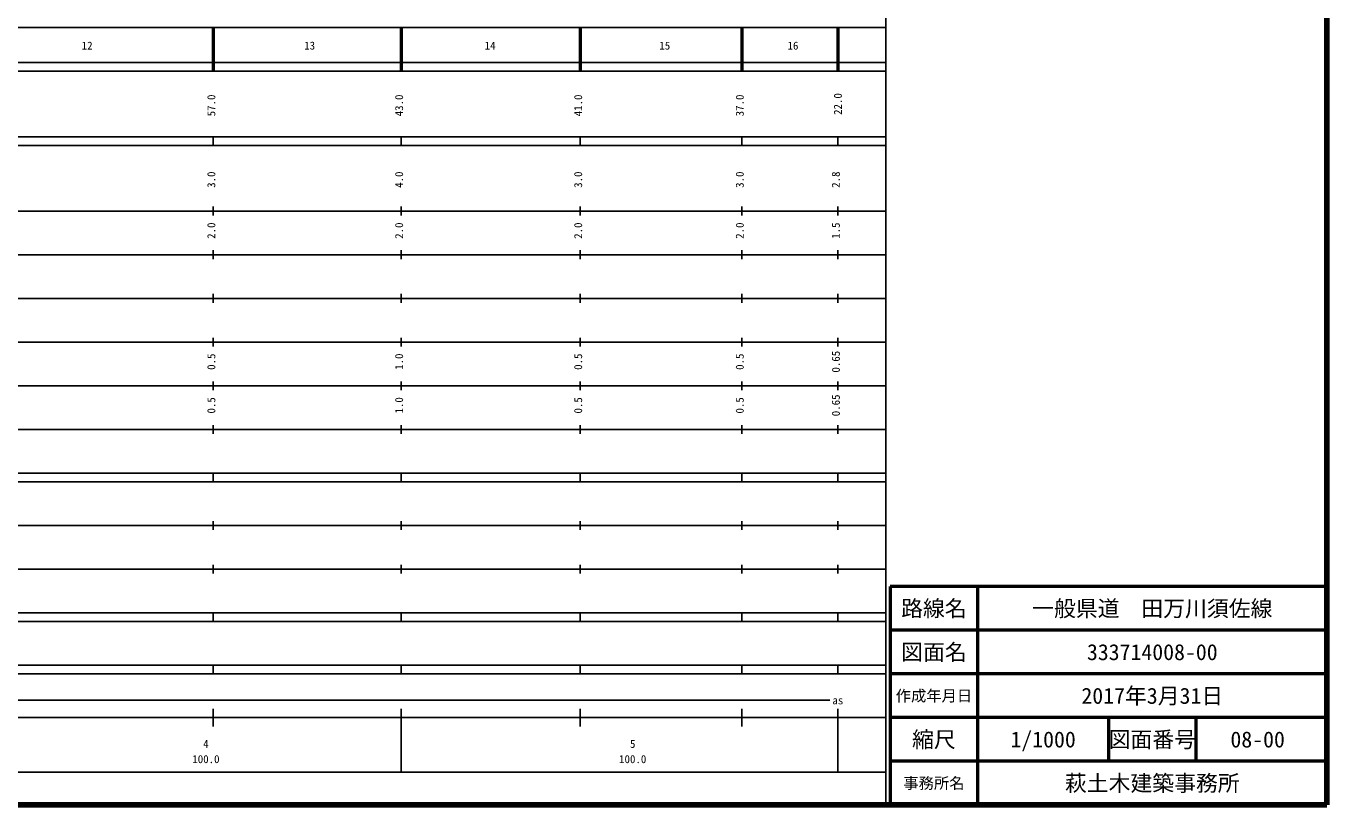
# Model space of a CAD drawing. Units: millimetres on the paper, enlarged 1000 times. Extents: x 40000 to 680000, y 20000 to 380000.
# Drawn here: x 382113 to 680000, y 20000 to 198357 of the extents above; entities that cross this region are included whole.
import ezdxf
from ezdxf.enums import TextEntityAlignment as Align

# ---------------------------------------------------------------- set-up
doc = ezdxf.new("R2010")
doc.units = ezdxf.units.MM
doc.header["$LTSCALE"] = 1000
for name, color, linetype, lineweight in [('M-TTL', 2, 'Continuous', 140), ('M-TTL-BAND', 7, 'Continuous', 25), ('M-TTL-FRAM', 2, 'Continuous', 50), ('M-TTL-LINE', 7, 'Continuous', 50), ('M-TTL-TXT', 7, 'Continuous', 13)]:
    doc.layers.add(name, color=color, linetype=linetype, lineweight=lineweight)
doc.styles.add('ＭＳ ゴシック', font='')
doc.styles.get('ＭＳ ゴシック').set_extended_font_data('MS Gothic')

msp = doc.modelspace()

# ---------------------------------------------------------------- linework, layer by layer
at = {"layer": 'M-TTL'}
for p, q in [((680000, 20000), (680000, 380000)), ((40000, 20000), (680000, 20000))]:
    msp.add_line(p, q, dxfattribs=at)
at = {"layer": 'M-TTL-BAND'}
for p, q in [((579000, 20000), (579000, 370000)), ((68000, 198000), (579000, 198000)), ((40000, 190000), (579000, 190000)), ((40000, 188000), (579000, 188000)), ((40000, 173000), (579000, 173000)), ((425000, 171000), (425000, 173000)), ((468000, 171000), (468000, 173000)), ((509000, 171000), (509000, 173000)), ((546000, 171000), (546000, 173000)), ((568000, 171000), (568000, 173000)), ((40000, 171000), (579000, 171000)), ((40000, 156000), (579000, 156000)), ((425000, 155000), (425000, 157000)), ((468000, 155000), (468000, 157000)), ((509000, 155000), (509000, 157000)), ((546000, 155000), (546000, 157000)), ((568000, 155000), (568000, 157000)), ((46000, 146000), (579000, 146000)), ((425000, 145000), (425000, 147000)), ((468000, 145000), (468000, 147000)), ((509000, 145000), (509000, 147000)), ((546000, 145000), (546000, 147000)), ((568000, 145000), (568000, 147000)), ((52000, 136000), (579000, 136000)), ((425000, 135000), (425000, 137000)), ((468000, 135000), (468000, 137000)), ((509000, 135000), (509000, 137000)), ((546000, 135000), (546000, 137000)), ((568000, 135000), (568000, 137000)), ((46000, 126000), (579000, 126000)), ((425000, 125000), (425000, 127000)), ((468000, 125000), (468000, 127000)), ((509000, 125000), (509000, 127000)), ((546000, 125000), (546000, 127000)), ((568000, 125000), (568000, 127000)), ((425000, 115000), (425000, 117000)), ((468000, 115000), (468000, 117000)), ((509000, 115000), (509000, 117000)), ((546000, 115000), (546000, 117000)), ((568000, 115000), (568000, 117000)), ((52000, 116000), (579000, 116000)), ((46000, 106000), (579000, 106000)), ((425000, 105000), (425000, 107000)), ((468000, 105000), (468000, 107000)), ((509000, 105000), (509000, 107000)), ((546000, 105000), (546000, 107000)), ((568000, 105000), (568000, 107000)), ((40000, 96000), (579000, 96000)), ((425000, 94000), (425000, 96000)), ((468000, 94000), (468000, 96000)), ((509000, 94000), (509000, 96000)), ((546000, 94000), (546000, 96000)), ((568000, 94000), (568000, 96000)), ((40000, 94000), (579000, 94000)), ((49000, 84000), (579000, 84000)), ((425000, 83000), (425000, 85000)), ((468000, 83000), (468000, 85000)), ((509000, 83000), (509000, 85000)), ((546000, 83000), (546000, 85000)), ((568000, 83000), (568000, 85000)), ((425000, 73000), (425000, 75000)), ((468000, 73000), (468000, 75000)), ((509000, 73000), (509000, 75000)), ((546000, 73000), (546000, 75000)), ((568000, 73000), (568000, 75000)), ((40000, 74000), (579000, 74000)), ((40000, 64000), (579000, 64000)), ((425000, 62000), (425000, 64000)), ((468000, 62000), (468000, 64000)), ((509000, 62000), (509000, 64000)), ((546000, 62000), (546000, 64000)), ((568000, 62000), (568000, 64000)), ((40000, 62000), (579000, 62000)), ((40000, 52000), (579000, 52000)), ((425000, 50000), (425000, 52000)), ((468000, 50000), (468000, 52000)), ((509000, 50000), (509000, 52000)), ((546000, 50000), (546000, 52000)), ((568000, 50000), (568000, 52000)), ((40000, 50000), (579000, 50000)), ((71000, 44000), (566142, 44000)), ((425000, 38000), (425000, 42000)), ((468000, 38000), (468000, 42000)), ((509000, 38000), (509000, 42000)), ((546000, 38000), (546000, 42000)), ((568000, 38000), (568000, 42000)), ((40000, 40000), (579000, 40000)), ((468000, 27500), (468000, 40000)), ((568000, 27500), (568000, 40000)), ((68000, 27500), (579000, 27500))]:
    msp.add_line(p, q, dxfattribs=at)
at = {"layer": 'M-TTL-FRAM'}
for p, q in [((680000, 70000), (580000, 70000)), ((580000, 70000), (580000, 20000))]:
    msp.add_line(p, q, dxfattribs=at)
at = {"layer": 'M-TTL-LINE'}
for p, q in [((425000, 198000), (425000, 188000)), ((468000, 198000), (468000, 188000)), ((509000, 198000), (509000, 188000)), ((546000, 198000), (546000, 188000)), ((568000, 198000), (568000, 188000)), ((600000, 70000), (600000, 20000)), ((680000, 60000), (580000, 60000)), ((680000, 50000), (580000, 50000)), ((680000, 40000), (580000, 40000)), ((630000, 40000), (630000, 30000)), ((650000, 40000), (650000, 30000)), ((680000, 30000), (580000, 30000))]:
    msp.add_line(p, q, dxfattribs=at)
at = {"layer": 'M-TTL-TXT'}
msp.add_line((568000, 198000), (568000, 188000), dxfattribs=at)

# ---------------------------------------------------------------- texts
at = {"layer": 'M-TTL-BAND', "style": 'ＭＳ ゴシック'}
for s, p in [('12', (396112, 192405)), ('13', (447060, 192405)), ('14', (488392, 192405)), ('15', (528374, 192405)), ('16', (557728, 192405)), ('as', (568000, 42500)), ('4', (423307, 32523)), ('5', (521029, 32523)), ('100.0', (423307, 29033)), ('100.0', (521029, 29033))]:
    msp.add_text(s, height=1833, dxfattribs=at).set_placement(p, align=Align.BOTTOM_CENTER)
for s, p in [('57.0', (426000, 180174)), ('43.0', (469000, 180174)), ('41.0', (510000, 180174)), ('37.0', (547000, 180174)), ('3.0', (426000, 163174)), ('4.0', (469000, 163174)), ('3.0', (510000, 163174)), ('3.0', (547000, 163174)), ('2.8', (569000, 163174)), ('2.0', (426000, 151500)), ('2.0', (469000, 151500)), ('2.0', (510000, 151500)), ('2.0', (547000, 151500)), ('1.5', (569000, 151500)), ('0.5', (426000, 121500)), ('1.0', (469000, 121500)), ('0.5', (510000, 121500)), ('0.5', (547000, 121500)), ('0.65', (569000, 121500)), ('0.5', (426000, 111500)), ('1.0', (469000, 111500)), ('0.5', (510000, 111500)), ('0.5', (547000, 111500)), ('0.65', (569000, 111500))]:
    msp.add_text(s, height=1833, rotation=90, dxfattribs=at).set_placement(p, align=Align.BOTTOM_CENTER)
msp.add_text('22.0', height=1833, rotation=90, dxfattribs=at).set_placement((568000, 180500), align=Align.MIDDLE_CENTER)
at = {"layer": 'M-TTL-TXT', "style": 'ＭＳ ゴシック'}
for s, height, p in [('路線名', 3666, (590000, 65000)), ('路線名', 3666, (590000, 65000)), ('一般県道\u3000田万川須佐線', 3666, (640000, 65000)), ('図面名', 3666, (590000, 55000)), ('図面名', 3666, (590000, 55000)), ('333714008-00', 3666, (640000, 55000)), ('作成年月日', 2566, (590000, 45000)), ('作成年月日', 2566, (590000, 45000)), ('2017年3月31日', 3666, (640000, 45000)), ('縮尺', 3666, (590000, 35000)), ('縮尺', 3666, (590000, 35000)), ('1/1000', 3666, (615000, 35000)), ('図面番号', 3666, (640000, 35000)), ('図面番号', 3666, (640000, 35000)), ('08-00', 3666, (664125, 35000)), ('萩土木建築事務所', 3666, (640000, 25000)), ('事務所名', 2566, (590000, 25000)), ('事務所名', 2566, (590000, 25000))]:
    msp.add_text(s, height=height, dxfattribs=at).set_placement(p, align=Align.MIDDLE_CENTER)

doc.saveas('drawing.dxf')
